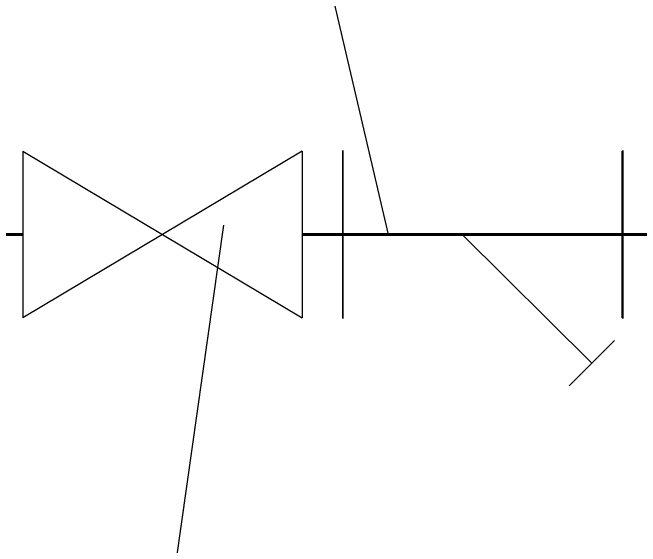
# Model space of a CAD drawing. Header units: millimetres. Extents: x 895788 to 1136524, y -21936 to 400945.
# Drawn here: x 929559 to 931046, y 271913 to 273177 of the extents above; entities that cross this region are included whole.
import ezdxf

# ---------------------------------------------------------------- set-up
doc = ezdxf.new("R2010")
doc.units = ezdxf.units.MM
doc.layers.add('_DPARMATUR', color=7, linetype='Continuous', lineweight=9)

msp = doc.modelspace()

# ---------------------------------------------------------------- linework, layer by layer
msp.add_line((930193.627, 273742.429), (930449.01, 272651.303))
at = {"lineweight": 30, "ltscale": 50}
for p, q in [((929583.595, 272848.449), (929583.595, 272454.157)), ((930244.592, 272848.449), (929583.595, 272454.157)), ((929583.595, 272848.449), (930244.592, 272454.157)), ((930244.592, 272848.449), (930244.592, 272454.157)), ((930340.893, 272848.449), (930340.893, 272454.157)), ((931001.89, 272848.449), (931001.89, 272454.157))]:
    msp.add_line(p, q, dxfattribs=at)
at = {"color": 7}
msp.add_line((929650.539, 269796.469), (930059.624, 272673.657), dxfattribs=at)
at = {"color": 1, "linetype": 'ByBlock', "lineweight": 60}
for p, q in [((927132.961, 272651.303), (929583.595, 272651.303)), ((930244.592, 272651.303), (930918.729, 272651.303)), ((930918.729, 272651.303), (931089.773, 272651.303))]:
    msp.add_line(p, q, dxfattribs=at)
at = {"layer": '_DPARMATUR', "linetype": 'Continuous', "lineweight": 35}
for p, q in [((930340.893, 272452.237), (930340.893, 272850.368)), ((931004.445, 272452.237), (931004.445, 272850.368))]:
    msp.add_line(p, q, dxfattribs=at)
at = {"layer": '_DPARMATUR', "lineweight": 35}
for p, q in [((930340.893, 272651.303), (931004.445, 272651.303)), ((930623.802, 272651.303), (930930.908, 272346.588)), ((930930.908, 272346.588), (930984.397, 272400.497)), ((930877.419, 272292.679), (930930.908, 272346.588))]:
    msp.add_line(p, q, dxfattribs=at)

doc.saveas('drawing.dxf')
